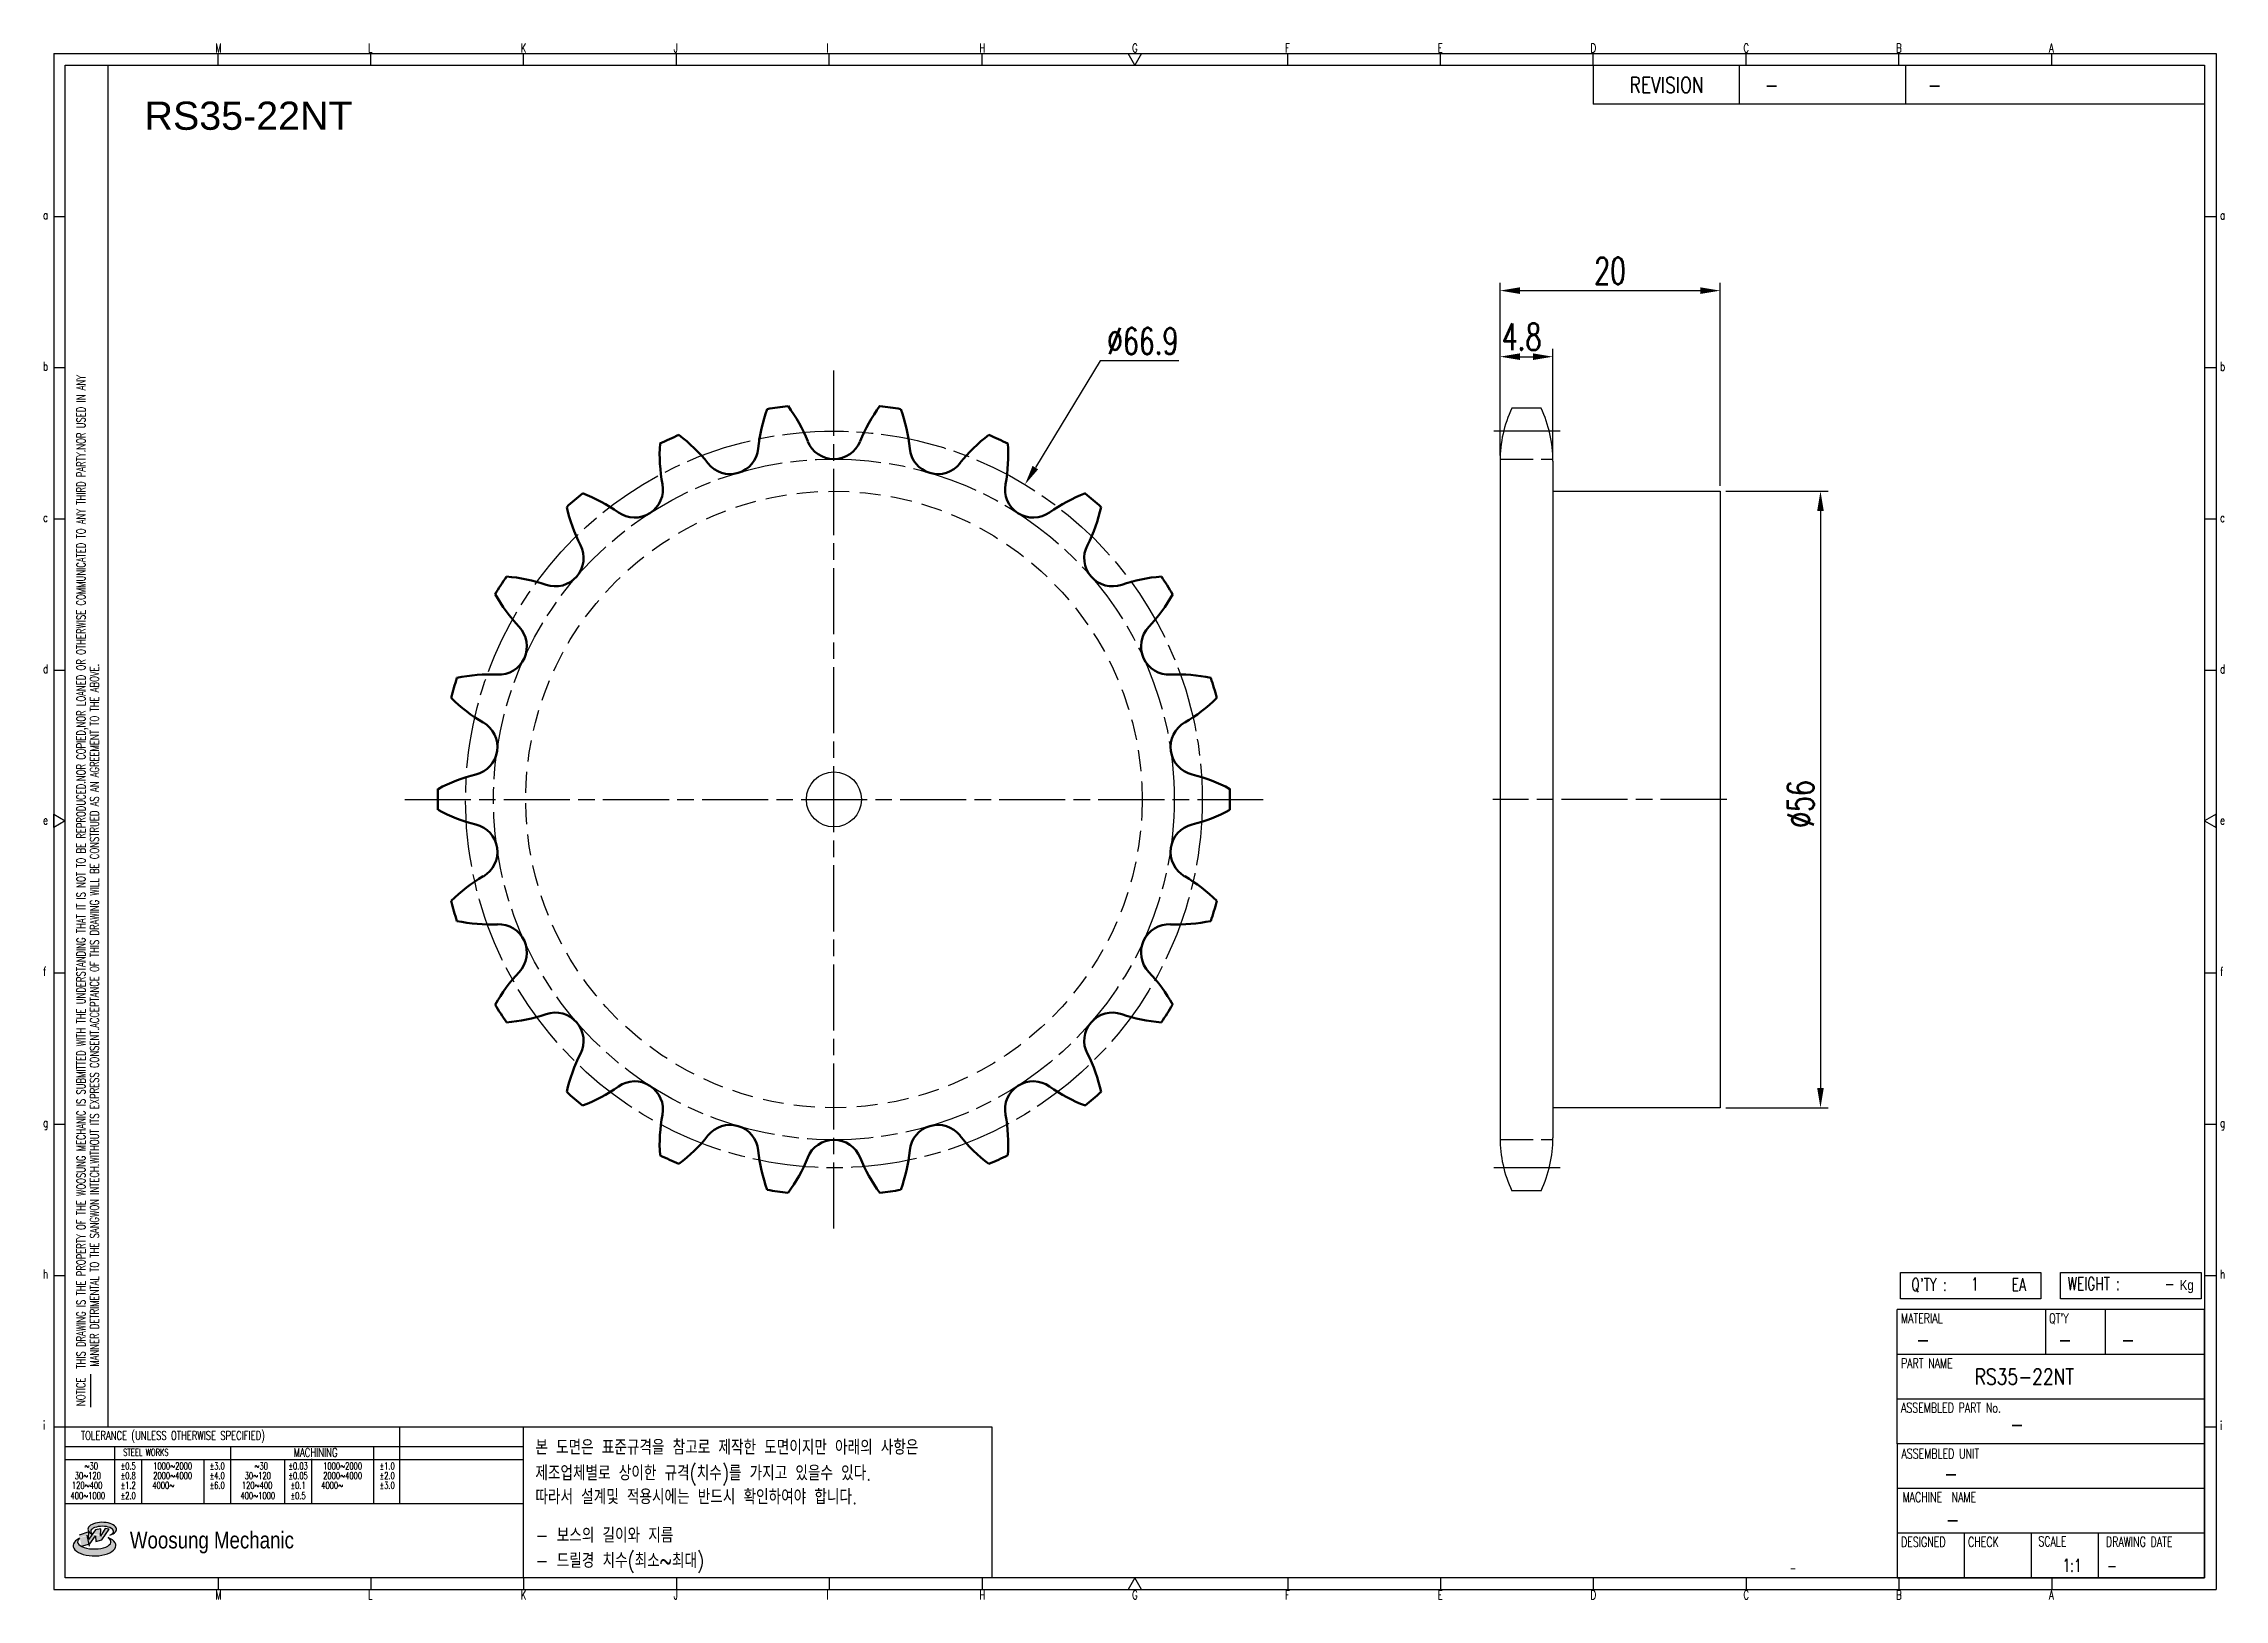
# Model space of a CAD drawing. Header units: millimetres. Extents: x -44811 to -44613, y 1097 to 1238.
import ezdxf
from ezdxf.enums import TextEntityAlignment as Align

# ---------------------------------------------------------------- set-up
doc = ezdxf.new("R2010")
doc.units = ezdxf.units.MM
for name, pattern in [('AM_ISO02W050', [7.5, 6, -1.5]), ('AM_ISO02W050x2', [3.75, 3, -0.75]), ('AM_ISO08W050', [18, 12, -1.5, 3, -1.5]), ('AM_ISO08W050x2', [9, 6, -0.75, 1.5, -0.75]), ('HIDDEN', [9.525, 6.35, -3.175])]:
    doc.linetypes.add(name, pattern=pattern)
for name, color, linetype, lineweight in [('AM_0N', 7, 'Continuous', 50), ('AM_3N', 6, 'AM_ISO02W050', 25), ('AM_7', 4, 'AM_ISO08W050', 25), ('AM_7N', 4, 'AM_ISO08W050', 25)]:
    doc.layers.add(name, color=color, linetype=linetype, lineweight=lineweight)
for name, color, linetype in [('HL', 2, 'HIDDEN'), ('TITLE', 7, 'Continuous'), ('도면레이아웃', 7, 'Continuous')]:
    doc.layers.add(name, color=color, linetype=linetype)
doc.styles.add('HAN', font='ROMANS.shx', dxfattribs={"width": 0.7, "bigfont": 'whgtxt.shx'})
doc.styles.add('HKD_ST2', font='romans.shx', dxfattribs={"width": 0.7, "height": 4, "bigfont": '@extfont2.shx'})
doc.styles.add('HSG', font='SIMPLEX.shx', dxfattribs={"width": 0.7, "bigfont": 'HSG.shx'})
doc.styles.add('ROMANS', font='romans.shx', dxfattribs={"width": 0.7, "bigfont": 'whgtxt.shx'})
doc.styles.add('SLDTEXTSTYLE4', font='arial.ttf', dxfattribs={"width": 0.8})
doc.styles.get("Standard").update_dxf_attribs({"font": 'arial.ttf'})
doc.dimstyles.new('APP3', dxfattribs={"dimtxt": 2.4, "dimasz": 1.8, "dimexe": 0.7, "dimexo": 0.5, "dimgap": 0.6, "dimtad": 1, "dimtoh": 1, "dimdec": 1, "dimrnd": 0.01, "dimzin": 9, "dimdsep": 46, "dimtxsty": 'HSG', "dimcen": 0, "dimclrd": 1, "dimclre": 1, "dimclrt": 256, "dimazin": 2, "dimtp": 1, "dimtm": 1, "dimtfac": 0.5, "dimtdec": 1, "dimtofl": 0, "dimtmove": 0, "dimatfit": 3, "dimfxl": 0, "dimtvp": 1, "dimtolj": 2, "dimlwd": -1, "dimlwe": -1, "dimarcsym": 0})
doc.dimstyles.new('APP3$0', dxfattribs={"dimtxt": 2.4, "dimasz": 1.8, "dimexe": 0.7, "dimexo": 0.5, "dimgap": 0.6, "dimtad": 1, "dimtoh": 1, "dimdec": 1, "dimrnd": 0.01, "dimzin": 9, "dimdsep": 46, "dimtxsty": 'HSG', "dimcen": 0, "dimclrd": 1, "dimclre": 1, "dimclrt": 256, "dimazin": 2, "dimtp": 1, "dimtm": 1, "dimtfac": 0.5, "dimtdec": 1, "dimtofl": 0, "dimtmove": 0, "dimatfit": 3, "dimfxl": 0, "dimtvp": 1, "dimtolj": 2, "dimlwd": -1, "dimlwe": -1, "dimarcsym": 0})

# ---------------------------------------------------------------- blocks, each defined once
blk = doc.blocks.new('SUYWSHJH')
at = {"layer": '도면레이아웃'}
h = blk.add_hatch(color=10, dxfattribs=at)
h.paths.add_polyline_path([(1.544, 35.177), (1.554, 34.966), (1.779, 35.034), (2.054, 35.422), (1.908, 35.446), (1.728, 35.167), (1.741, 35.439), (1.547, 35.405), (1.292, 35.041), (1.295, 35.33), (0.943, 35.208), (1.03, 34.8), (1.336, 34.885)])
edge = h.paths.add_edge_path()
edge.add_ellipse((1.795, 35.421), major_axis=(-0.53, 0), ratio=0.487785, start_angle=122.36065, end_angle=403.39574)
edge.add_line((1.411, 35.244), (1.419, 35.261))
edge.add_ellipse((1.798, 35.344), major_axis=(-0.423, 0), ratio=0.444396, start_angle=131.58977, end_angle=386.19408, ccw=False)
edge = h.paths.add_edge_path()
edge.add_ellipse((1.512, 34.815), major_axis=(-0.793, 0), ratio=0.480113, start_angle=314.67633, end_angle=590.85213)
edge.add_ellipse((1.501, 34.958), major_axis=(-0.62, 0), ratio=0.43311, start_angle=331.7024, end_angle=574.42495, ccw=False)
for p, q in [((0, 90.118), (80.15, 90.118)), ((0, 90.118), (0, 33.191)), ((6.089, 89.693), (6.089, 90.118)), ((11.753, 89.693), (11.753, 90.118)), ((17.418, 89.693), (17.418, 90.118)), ((23.082, 89.693), (23.082, 90.118)), ((28.746, 89.693), (28.746, 90.118)), ((34.411, 89.693), (34.411, 90.118)), ((45.739, 89.693), (45.739, 90.118)), ((51.404, 89.693), (51.404, 90.118)), ((57.068, 89.693), (57.068, 90.118)), ((62.732, 89.693), (62.732, 90.118)), ((68.397, 89.693), (68.397, 90.118)), ((74.061, 89.693), (74.061, 90.118)), ((80.15, 90.118), (80.15, 33.191)), ((0, 84.085), (0.425, 84.085)), ((79.725, 84.085), (80.15, 84.085)), ((0, 78.478), (0.425, 78.478)), ((79.725, 78.478), (80.15, 78.478)), ((0, 72.87), (0.425, 72.87)), ((79.725, 72.87), (80.15, 72.87)), ((0, 67.262), (0.425, 67.262)), ((79.725, 67.262), (80.15, 67.262)), ((0, 56.047), (0.425, 56.047)), ((79.725, 56.047), (80.15, 56.047)), ((0, 50.439), (0.425, 50.439)), ((79.725, 50.439), (80.15, 50.439)), ((0, 44.832), (0.425, 44.832)), ((79.725, 44.832), (80.15, 44.832)), ((1.377, 39.947), (1.377, 41.174)), ((0, 39.224), (0.425, 39.224)), ((79.725, 39.224), (80.15, 39.224)), ((0, 33.191), (80.15, 33.191)), ((6.089, 33.616), (6.089, 33.191)), ((11.753, 33.616), (11.753, 33.191)), ((17.418, 33.616), (17.418, 33.191)), ((23.082, 33.616), (23.082, 33.191)), ((28.746, 33.616), (28.746, 33.191)), ((34.411, 33.616), (34.411, 33.191)), ((45.739, 33.616), (45.739, 33.191)), ((51.404, 33.616), (51.404, 33.191)), ((57.068, 33.616), (57.068, 33.191)), ((62.732, 33.616), (62.732, 33.191)), ((68.397, 33.616), (68.397, 33.191)), ((74.061, 33.616), (74.061, 33.191))]:
    blk.add_line(p, q)
at = {"color": 2}
for p, q in [((2.017, 39.224), (2.017, 89.693)), ((0.425, 39.224), (17.418, 39.224)), ((12.816, 39.224), (12.816, 36.382)), ((17.418, 33.616), (17.418, 39.224)), ((0.425, 38.487), (17.418, 38.487)), ((0.425, 38.012), (17.418, 38.012)), ((2.257, 38.487), (2.257, 36.382)), ((3.257, 38.012), (3.257, 36.382)), ((5.557, 38.012), (5.557, 36.382)), ((6.557, 38.5), (6.557, 36.382)), ((8.557, 38.012), (8.557, 36.382)), ((9.557, 38.026), (9.557, 36.382)), ((11.857, 38.487), (11.857, 36.382)), ((0.425, 36.382), (17.418, 36.382))]:
    blk.add_line(p, q, dxfattribs=at)
at = {"color": 6, "ltscale": 0.5}
for p, q in [((57.068, 89.693), (57.068, 88.246)), ((62.47, 89.693), (62.47, 88.246)), ((68.635, 89.693), (68.635, 88.246)), ((79.725, 88.246), (57.068, 88.246)), ((68.336, 38.59), (68.336, 43.563)), ((79.725, 43.563), (68.336, 43.563)), ((73.827, 43.563), (73.827, 41.905)), ((76.037, 43.563), (76.037, 41.905)), ((79.725, 38.59), (79.725, 43.563)), ((79.725, 41.905), (68.336, 41.905)), ((79.725, 40.248), (68.336, 40.248)), ((68.336, 38.59), (68.336, 33.616)), ((79.725, 38.59), (68.336, 38.59)), ((79.725, 33.616), (79.725, 38.59)), ((79.725, 36.932), (68.336, 36.932)), ((79.725, 35.274), (68.336, 35.274)), ((70.822, 33.616), (70.822, 35.274)), ((73.309, 33.616), (73.309, 35.274)), ((75.796, 33.616), (75.796, 35.274)), ((68.336, 33.616), (79.725, 33.616))]:
    blk.add_line(p, q, dxfattribs=at)
for points in [[(40.075, 89.693), (39.83, 90.118), (40.32, 90.118)], [(0.425, 89.693), (79.725, 89.693), (79.725, 33.616), (0.425, 33.616)], [(0.425, 61.679), (0, 61.433), (0, 61.924)], [(79.725, 61.679), (80.15, 61.433), (80.15, 61.924)], [(40.075, 33.616), (39.83, 33.191), (40.32, 33.191)]]:
    blk.add_lwpolyline(points, close=True)
at = {"layer": 'TITLE', "color": 20}
for p, q in [((68.449, 43.961), (68.449, 44.936)), ((68.449, 44.936), (73.654, 44.936)), ((73.654, 44.936), (73.654, 43.961)), ((74.39, 43.961), (74.39, 44.936)), ((74.39, 44.936), (79.595, 44.936)), ((79.595, 44.936), (79.595, 43.961)), ((73.654, 43.961), (68.449, 43.961)), ((79.595, 43.961), (74.39, 43.961))]:
    blk.add_line(p, q, dxfattribs=at)
at = {"layer": '도면레이아웃'}
for p, q in [((1.295, 35.33), (0.943, 35.208)), ((1.03, 34.8), (1.336, 34.885)), ((1.224, 35.208), (1.311, 34.8)), ((1.224, 35.208), (1.224, 35.208)), ((1.547, 35.405), (1.292, 35.041)), ((1.292, 35.041), (1.295, 35.33)), ((1.336, 34.885), (1.544, 35.177)), ((1.419, 35.261), (1.411, 35.244)), ((1.544, 35.177), (1.554, 34.966)), ((1.741, 35.439), (1.547, 35.405)), ((1.554, 34.966), (1.779, 35.034)), ((1.908, 35.446), (1.728, 35.167)), ((1.728, 35.167), (1.741, 35.439)), ((1.779, 35.034), (2.054, 35.422)), ((2.054, 35.422), (1.908, 35.446))]:
    blk.add_line(p, q, dxfattribs=at)
for centre, major_axis, ratio, start_param, end_param in [((1.795, 35.421), (-0.53, 0), 0.487785, 2.135596, 7.040584), ((1.512, 34.815), (-0.793, 0), 0.480113, 5.492138, 10.312315), ((1.501, 34.958), (-0.62, 0), 0.43311, 5.789299, 10.025607), ((1.798, 35.344), (-0.423, 0), 0.444396, 2.296675, 6.740358)]:
    blk.add_ellipse(centre, major_axis=major_axis, ratio=ratio, start_param=start_param, end_param=end_param, dxfattribs=at)
at = {"color": 4, "style": 'HKD_ST2', "width": 0.7}
for s, p in [('M', (5.988, 90.164)), ('L', (11.652, 90.164)), ('K', (17.316, 90.164)), ('J', (22.981, 90.164)), ('I', (28.645, 90.164)), ('H', (34.309, 90.164)), ('G', (39.974, 90.164)), ('F', (45.638, 90.164)), ('E', (51.302, 90.164)), ('D', (56.967, 90.164)), ('C', (62.631, 90.164)), ('B', (68.295, 90.164)), ('A', (73.96, 90.164)), ('a', (-0.395, 83.976)), ('a', (80.305, 83.97)), ('b', (-0.395, 78.368)), ('b', (80.305, 78.362)), ('c', (-0.395, 72.76)), ('c', (80.305, 72.754)), ('d', (-0.395, 67.153)), ('d', (80.305, 67.147)), ('e', (-0.395, 61.545)), ('e', (80.305, 61.539)), ('f', (-0.395, 55.937)), ('f', (80.305, 55.931)), ('g', (-0.395, 50.33)), ('g', (80.305, 50.324)), ('h', (-0.395, 44.722)), ('h', (80.305, 44.716)), ('i', (-0.395, 39.114)), ('i', (80.305, 39.108)), ('M', (5.988, 32.824)), ('L', (11.652, 32.824)), ('K', (17.316, 32.824)), ('J', (22.981, 32.824)), ('I', (28.645, 32.824)), ('H', (34.309, 32.824)), ('G', (39.974, 32.824)), ('F', (45.638, 32.824)), ('E', (51.302, 32.824)), ('D', (56.967, 32.824)), ('C', (62.631, 32.824)), ('B', (68.295, 32.824)), ('A', (73.96, 32.824))]:
    blk.add_text(s, height=0.326, dxfattribs=at).set_placement(p)
for s, height, style, width, p in [('REVISION', 0.5806, 'HAN', 0.8, (58.415, 88.664)), ('-', 0.581, 'HAN', 0.8, (63.426, 88.664)), ('-', 0.581, 'HAN', 0.8, (69.468, 88.664)), ("Q'TY : ", 0.4746, 'HKD_ST2', 0.7, (68.857, 44.253)), ('1', 0.475, 'HKD_ST2', 0.7, (71.071, 44.275)), ('EA', 0.4746, 'HKD_ST2', 0.7, (72.578, 44.253)), ('WEIGHT : ', 0.4746, 'HKD_ST2', 0.7, (74.65, 44.286)), ('-', 0.581, 'HAN', 0.8, (69.029, 42.157)), ('-', 0.581, 'HAN', 0.8, (74.289, 42.157)), ('-', 0.581, 'HAN', 0.8, (76.623, 42.157)), ('-', 0.581, 'HAN', 0.8, (72.515, 39.013)), ('-', 0.581, 'HAN', 0.8, (70.067, 37.189)), ('-', 0.581, 'HAN', 0.8, (70.126, 35.48)), ('1:1', 0.4746, 'HKD_ST2', 0.7, (74.458, 33.848)), ('-', 0.475, 'HKD_ST2', 0.7, (76.112, 33.837))]:
    blk.add_text(s, height=height, dxfattribs=dict(style=style, width=width)).set_placement(p)
at = {"color": 1, "style": 'HKD_ST2', "width": 0.7}
for s, p in [(' THIS DRAWING IS THE PROPERTY OF THE WOOSUNG MECHANIC IS SUBMITTED WITH THE UNDERSTANDING THAT IT IS NOT TO BE REPRODUCED.NOR COPIED,NOR LOANED OR OTHERWISE COMMUNICATED TO ANY THIRD PARTY.NOR USED IN ANY', (1.173, 41.217)), ('MANNER DETRIMENTAL TO THE SANGWON INTECH.WITHOUT ITS EXPRESS CONSENT.ACCEPTANCE OF THIS DRAWING WILL BE CONSTRUED AS AN AGREEMENT TO THE ABOVE.', (1.672, 41.447))]:
    blk.add_text(s, height=0.326266, rotation=90, dxfattribs=at).set_placement(p)
at = {"style": 'HKD_ST2', "width": 0.7}
blk.add_text('-', height=0.475, dxfattribs=at).set_placement((78.613, 44.286), align=Align.RIGHT)
at = {"color": 4, "style": 'HKD_ST2', "width": 0.7}
for s, height, p in [('MATERIAL', 0.3651, (68.474, 43.425)), ("QT'Y", 0.3651, (73.965, 43.425)), ('PART NAME', 0.3651, (68.474, 41.756)), ('ASSEMBLED PART No.', 0.36511, (68.474, 40.109)), ('ASSEMBLED UNIT', 0.36511, (68.49, 38.408)), ('MACHINE  NAME', 0.36511, (68.532, 36.794)), ('DESIGNED', 0.3651, (68.474, 35.136)), ('CHECK', 0.3651, (70.961, 35.136)), ('SCALE', 0.3651, (73.566, 35.153)), ('DRAWING DATE', 0.36511, (76.071, 35.141))]:
    blk.add_text(s, height=height, dxfattribs=at).set_placement(p, align=Align.TOP_LEFT)
at = {"style": 'HKD_ST2', "width": 0.7}
blk.add_text('NOTICE', height=0.3263, rotation=90, dxfattribs=at).set_placement((1.163, 39.988))
for s, height, style, width, p in [('TOLERANCE (UNLESS OTHERWISE SPECIFIED)', 0.32627, 'HKD_ST2', 0.7, (4.417, 38.896)), ('-', 0.326, 'ROMANS', 0.65, (64.469, 33.975))]:
    blk.add_text(s, height=height, dxfattribs=dict(style=style, width=width)).set_placement(p, align=Align.MIDDLE_CENTER)
at = {"color": 4, "style": 'HKD_ST2', "width": 0.7}
for s, height, p in [('STEEL WORKS', 0.26101, (3.416, 38.268)), ('MACHINING', 0.3263, (9.707, 38.27)), ('%%P0.5', 0.261, (2.757, 37.762)), ('%%P0.8', 0.261, (2.757, 37.411)), ('%%P3.0', 0.261, (6.057, 37.762)), ('%%P4.0', 0.261, (6.057, 37.411)), ('%%P0.03', 0.261, (9.057, 37.762)), ('%%P0.05', 0.261, (9.057, 37.411)), ('%%P1.0', 0.261, (12.357, 37.762)), ('%%P2.0', 0.261, (12.357, 37.411)), ('%%P1.2', 0.261, (2.757, 37.045)), ('%%P2.0', 0.261, (2.757, 36.67)), ('%%P6.0', 0.261, (6.057, 37.045)), ('%%P0.1', 0.261, (9.057, 37.045)), ('%%P0.5', 0.261, (9.057, 36.67)), ('%%P3.0', 0.261, (12.357, 37.045))]:
    blk.add_text(s, height=height, dxfattribs=at).set_placement(p, align=Align.MIDDLE)
for s, height, p in [('30%%126120', 0.261, (1.263, 37.411)), ('%%12630', 0.261, (1.389, 37.762)), ('2000%%1264000', 0.26101, (4.407, 37.411)), ('1000%%1262000', 0.26101, (4.407, 37.762)), ('30%%126120', 0.261, (7.563, 37.411)), ('%%12630', 0.261, (7.689, 37.762)), ('2000%%1264000', 0.26101, (10.707, 37.411)), ('1000%%1262000', 0.26101, (10.707, 37.762)), ('400%%1261000', 0.26101, (1.263, 36.67)), ('120%%126400', 0.26101, (1.237, 37.045)), ('4000%%126', 0.261, (4.061, 37.045)), ('400%%1261000', 0.26101, (7.563, 36.67)), ('120%%126400', 0.26101, (7.537, 37.045)), ('4000%%126', 0.261, (10.321, 37.045))]:
    blk.add_text(s, height=height, dxfattribs=at).set_placement(p, align=Align.MIDDLE_CENTER)
at = {"color": 1, "style": 'SLDTEXTSTYLE4', "width": 0.8}
blk.add_text('Woosung Mechanic', height=0.61957, dxfattribs=at).set_placement((2.822, 34.711))
at = {"layer": 'TITLE', "width": 0.8}
blk.add_text('Kg', height=0.3789, dxfattribs=at).set_placement((78.807, 44.286))
blk = doc.blocks.new('*D227')
at = {"color": 1, "transparency": 16777216}
for p, q in [((-44678.64, 1200.56), (-44678.64, 1210.24)), ((-44676.84, 1209.54), (-44675.64, 1209.54)), ((-44673.84, 1200.56), (-44673.84, 1210.24))]:
    blk.add_line(p, q, dxfattribs=at)
for points in [[(-44676.84, 1209.84), (-44676.84, 1209.24), (-44678.64, 1209.54)], [(-44675.64, 1209.84), (-44675.64, 1209.24), (-44673.84, 1209.54)]]:
    blk.add_solid(points, dxfattribs=at)
at = {"layer": 'Defpoints', "color": 0, "transparency": 16777216}
for p in [(-44673.84, 1209.54), (-44678.64, 1200.06), (-44673.84, 1200.06)]:
    blk.add_point(p, dxfattribs=at)
at = {"transparency": 16777216, "insert": (-44676.68, 1211.34), "char_height": 2.4, "attachment_point": 5, "style": 'HSG'}
blk.add_mtext('\\A2;4.8', dxfattribs=at)
blk = doc.blocks.new('*D228')
at = {"color": 1, "transparency": 16777216}
for p, q in [((-44678.64, 1200.56), (-44678.64, 1216.24)), ((-44676.84, 1215.54), (-44660.44, 1215.54)), ((-44658.64, 1197.82), (-44658.64, 1216.24))]:
    blk.add_line(p, q, dxfattribs=at)
for points in [[(-44676.84, 1215.84), (-44676.84, 1215.24), (-44678.64, 1215.54)], [(-44660.44, 1215.84), (-44660.44, 1215.24), (-44658.64, 1215.54)]]:
    blk.add_solid(points, dxfattribs=at)
at = {"layer": 'Defpoints', "color": 0, "transparency": 16777216}
for p in [(-44658.64, 1215.54), (-44678.64, 1200.06), (-44658.64, 1197.32)]:
    blk.add_point(p, dxfattribs=at)
at = {"transparency": 16777216, "insert": (-44668.64, 1217.34), "char_height": 2.4, "attachment_point": 5, "style": 'HSG'}
blk.add_mtext('\\A2;20', dxfattribs=at)
blk = doc.blocks.new('*D229')
at = {"color": 1, "transparency": 16777216}
for p, q in [((-44658.14, 1197.32), (-44648.83, 1197.32)), ((-44649.53, 1195.52), (-44649.53, 1143.12)), ((-44658.14, 1141.32), (-44648.83, 1141.32))]:
    blk.add_line(p, q, dxfattribs=at)
for points in [[(-44649.83, 1195.52), (-44649.23, 1195.52), (-44649.53, 1197.32)], [(-44649.83, 1143.12), (-44649.23, 1143.12), (-44649.53, 1141.32)]]:
    blk.add_solid(points, dxfattribs=at)
at = {"layer": 'Defpoints', "color": 0, "transparency": 16777216}
for p in [(-44658.64, 1197.32), (-44658.64, 1141.32), (-44649.53, 1141.32)]:
    blk.add_point(p, dxfattribs=at)
at = {"transparency": 16777216, "insert": (-44651.33, 1168.91), "char_height": 2.4, "attachment_point": 5, "rotation": 90, "style": 'HSG'}
blk.add_mtext('\\A2;%%c56', dxfattribs=at)
blk = doc.blocks.new('*D230')
at = {"color": 1, "transparency": 16777216}
for p, q in [((-44714.97, 1209.16), (-44720.85, 1199.47)), ((-44707.81, 1209.16), (-44714.97, 1209.16))]:
    blk.add_line(p, q, dxfattribs=at)
blk.add_solid([(-44721.11, 1199.62), (-44720.6, 1199.31), (-44721.79, 1197.93)], dxfattribs=at)
at = {"layer": 'Defpoints', "color": 0, "transparency": 16777216}
for p in [(-44721.79, 1197.93), (-44756.51, 1140.71)]:
    blk.add_point(p, dxfattribs=at)
at = {"transparency": 16777216, "insert": (-44711.09, 1210.96), "char_height": 2.4, "attachment_point": 5, "style": 'HSG'}
blk.add_mtext('\\A2;∅66.9', dxfattribs=at)

msp = doc.modelspace()

# ---------------------------------------------------------------- linework, layer by layer
for p, q in [((-44674.91, 1204.86), (-44677.57, 1204.86)), ((-44678.64, 1200.06), (-44678.64, 1138.58)), ((-44673.84, 1200.06), (-44673.84, 1138.58)), ((-44674.91, 1133.78), (-44677.57, 1133.78))]:
    msp.add_line(p, q)
msp.add_lwpolyline([(-44673.84, 1197.32), (-44658.64, 1197.32), (-44658.64, 1141.32), (-44673.84, 1141.32)])
at = {"color": 4}
msp.add_lwpolyline([(-44767.34, 1112.34), (-44724.79, 1112.34), (-44724.79, 1098.6), (-44767.34, 1098.6)], close=True, dxfattribs=at)
msp.add_circle((-44739.15, 1169.32), 2.5)
for centre, start, end in [((-44667.34, 1200.06), 154.8633, 180), ((-44685.14, 1200.06), 0, 25.1367), ((-44667.34, 1138.58), 180, 205.1367), ((-44685.14, 1138.58), 334.8633, 0)]:
    msp.add_arc(centre, 11.3, start, end)
at = {"layer": 'AM_0N'}
for centre, radius, start, end in [((-44731.47, 1199.75), 14.63, 159.864, 174.3182), ((-44739.15, 1169.32), 35.98, 96.6676, 99.6961), ((-44755.08, 1196.36), 14.63, 22.0455, 36.4997), ((-44723.21, 1196.36), 14.63, 143.5003, 157.9545), ((-44739.15, 1169.32), 35.98, 80.3039, 83.3324), ((-44746.82, 1199.75), 14.63, 5.6818, 20.136), ((-44740.35, 1200.68), 14.63, 176.2276, 190.6818), ((-44739.15, 1169.32), 35.98, 113.0312, 116.0597), ((-44762.06, 1190.77), 14.63, 38.4091, 52.8633), ((-44748.58, 1201.45), 2.57, 218.4091, 354.3182), ((-44739.15, 1202.81), 2.57, 202.0455, 337.9545), ((-44729.71, 1201.45), 2.57, 185.6818, 321.5909), ((-44716.24, 1190.77), 14.63, 127.1367, 141.5909), ((-44739.15, 1169.32), 35.98, 63.9403, 66.9688), ((-44737.94, 1200.68), 14.63, 349.3182, 3.7724), ((-44739.15, 1169.32), 35.98, 129.3948, 132.4233), ((-44767.17, 1183.45), 14.63, 54.7727, 69.2269), ((-44757.25, 1197.49), 2.57, 234.7727, 10.6818), ((-44721.04, 1197.49), 2.57, 169.3182, 305.2273), ((-44711.12, 1183.45), 14.63, 110.7731, 125.2273), ((-44739.15, 1169.32), 35.98, 47.5767, 50.6052), ((-44749.14, 1199.07), 14.63, 192.5912, 207.0455), ((-44729.15, 1199.07), 14.63, 332.9545, 347.4088), ((-44764.46, 1191.25), 2.57, 251.1364, 27.0455), ((-44713.84, 1191.25), 2.57, 152.9545, 288.8636), ((-44739.15, 1169.32), 35.98, 145.7585, 148.787), ((-44770.02, 1174.98), 14.63, 71.1364, 85.5906), ((-44708.28, 1174.98), 14.63, 94.4094, 108.8636), ((-44739.15, 1169.32), 35.98, 31.213, 34.2415), ((-44757.12, 1195.05), 14.63, 208.9549, 223.4091), ((-44721.17, 1195.05), 14.63, 316.5909, 331.0451), ((-44769.61, 1183.23), 2.57, 267.5, 43.4091), ((-44708.68, 1183.23), 2.57, 136.5909, 272.5), ((-44739.15, 1169.32), 35.98, 162.1221, 165.1506), ((-44770.36, 1166.05), 14.63, 87.5, 101.9542), ((-44707.93, 1166.05), 14.63, 78.0458, 92.5), ((-44739.15, 1169.32), 35.98, 14.8494, 17.8779), ((-44763.64, 1188.94), 14.63, 225.3185, 239.7727), ((-44714.65, 1188.94), 14.63, 300.2273, 314.6815), ((-44772.29, 1174.09), 2.57, 283.8636, 59.7727), ((-44706, 1174.09), 2.57, 120.2273, 256.1364), ((-44768.17, 1157.39), 14.63, 103.8636, 118.3178), ((-44710.12, 1157.39), 14.63, 61.6822, 76.1364), ((-44739.15, 1169.32), 35.98, 178.4858, 181.5142), ((-44739.15, 1169.32), 35.98, 358.4858, 1.5142), ((-44768.17, 1181.25), 14.63, 241.6822, 256.1364), ((-44772.29, 1164.55), 2.57, 300.2273, 76.1364), ((-44706, 1164.55), 2.57, 103.8636, 239.7727), ((-44710.12, 1181.25), 14.63, 283.8636, 298.3178), ((-44763.64, 1149.7), 14.63, 120.2273, 134.6815), ((-44714.65, 1149.7), 14.63, 45.3185, 59.7727), ((-44739.15, 1169.32), 35.98, 194.8494, 197.8779), ((-44739.15, 1169.32), 35.98, 342.1221, 345.1506), ((-44770.36, 1172.59), 14.63, 258.0458, 272.5), ((-44769.61, 1155.41), 2.57, 316.5909, 92.5), ((-44708.68, 1155.41), 2.57, 87.5, 223.4091), ((-44707.93, 1172.59), 14.63, 267.5, 281.9542), ((-44757.12, 1143.59), 14.63, 136.5909, 151.0451), ((-44721.17, 1143.59), 14.63, 28.9549, 43.4091), ((-44739.15, 1169.32), 35.98, 211.213, 214.2415), ((-44770.02, 1163.66), 14.63, 274.4094, 288.8636), ((-44764.46, 1147.39), 2.57, 332.9545, 108.8636), ((-44713.84, 1147.39), 2.57, 71.1364, 207.0455), ((-44708.28, 1163.66), 14.63, 251.1364, 265.5906), ((-44739.15, 1169.32), 35.98, 325.7585, 328.787), ((-44749.14, 1139.57), 14.63, 152.9545, 167.4088), ((-44729.15, 1139.57), 14.63, 12.5912, 27.0455), ((-44767.17, 1155.19), 14.63, 290.7731, 305.2273), ((-44757.25, 1141.15), 2.57, 349.3182, 125.2273), ((-44721.04, 1141.15), 2.57, 54.7727, 190.6818), ((-44711.12, 1155.19), 14.63, 234.7727, 249.2269), ((-44739.15, 1169.32), 35.98, 227.5767, 230.6052), ((-44739.15, 1169.32), 35.98, 309.3948, 312.4233), ((-44740.35, 1137.96), 14.63, 169.3182, 183.7724), ((-44748.58, 1137.19), 2.57, 5.6818, 141.5909), ((-44729.71, 1137.19), 2.57, 38.4091, 174.3182), ((-44737.94, 1137.96), 14.63, 356.2276, 10.6818), ((-44762.06, 1147.87), 14.63, 307.1367, 321.5909), ((-44731.47, 1138.89), 14.63, 185.6818, 200.136), ((-44739.15, 1135.83), 2.57, 22.0455, 157.9545), ((-44746.82, 1138.89), 14.63, 339.864, 354.3182), ((-44716.24, 1147.87), 14.63, 218.4091, 232.8633), ((-44739.15, 1169.32), 35.98, 243.9403, 246.9688), ((-44755.08, 1142.28), 14.63, 323.5003, 337.9545), ((-44723.21, 1142.28), 14.63, 202.0455, 216.4997), ((-44739.15, 1169.32), 35.98, 293.0312, 296.0597), ((-44739.15, 1169.32), 35.98, 260.3039, 263.3324), ((-44739.15, 1169.32), 35.98, 276.6676, 279.6961)]:
    msp.add_arc(centre, radius, start, end, dxfattribs=at)
at = {"layer": 'AM_3N', "linetype": 'AM_ISO02W050x2'}
for p, q in [((-44678.64, 1200.22), (-44673.85, 1200.22)), ((-44678.64, 1138.42), (-44673.85, 1138.42))]:
    msp.add_line(p, q, dxfattribs=at)
at = {"layer": 'AM_7', "linetype": 'AM_ISO08W050x2'}
for p, q in [((-44673.19, 1202.78), (-44679.3, 1202.78)), ((-44658.05, 1169.32), (-44679.3, 1169.32)), ((-44673.19, 1135.86), (-44679.3, 1135.86))]:
    msp.add_line(p, q, dxfattribs=at)
for radius in [33.46, 30.92]:
    msp.add_circle((-44739.15, 1169.32), radius, dxfattribs=at)
at = {"layer": 'AM_7N', "linetype": 'AM_ISO08W050x2'}
for p, q in [((-44739.15, 1130.34), (-44739.15, 1208.3)), ((-44778.13, 1169.32), (-44700.16, 1169.32))]:
    msp.add_line(p, q, dxfattribs=at)
at = {"layer": 'HL', "ltscale": 0.3}
msp.add_circle((-44739.15, 1169.32), 28, dxfattribs=at)

# ---------------------------------------------------------------- block references
at = {"xscale": 2.450664425596908, "yscale": 2.450664425596908, "zscale": 2.450664425596908}
msp.add_blockref('SUYWSHJH', (-44810.02, 1016.22), dxfattribs=at)

# ---------------------------------------------------------------- texts
at = {"color": 2}
msp.add_text('RS35-22NT', height=2.561, dxfattribs=at).set_placement((-44801.77, 1230.15))
at = {"style": 'HAN', "width": 0.8}
msp.add_text('RS35-22NT', height=1.423, dxfattribs=at).set_placement((-44635.52, 1116.17))
at = {"color": 4, "style": 'HAN', "width": 0.8}
for s, p in [('본 도면은 표준규격을 참고로 제작한 도면이지만 아래의 사항은', (-44766.27, 1109.8)), ('제조업체별로 상이한 규격(치수)를 가지고 있을수 있다.', (-44766.27, 1107.46)), ('따라서 설계및 적용시에는 반드시 확인하여야 합니다.', (-44766.27, 1105.3)), ('- 보스의 길이와 지름', (-44766.27, 1101.81)), ('- 드릴경 치수(최소~최대)', (-44766.27, 1099.51))]:
    msp.add_text(s, height=1.3463, dxfattribs=at).set_placement(p)

# ---------------------------------------------------------------- dimensions: what is measured, and where the dimension line sits
dim = msp.add_linear_dim(base=(-44658.64, 1215.54), p1=(-44678.64, 1200.06), p2=(-44658.64, 1197.32), dimstyle='APP3$0')
dim.commit()
dim.dimension.update_dxf_attribs({"geometry": '*D228', "text_midpoint": (-44668.64, 1217.34)})
dim = msp.add_diameter_dim_2p(p1=(-44756.51, 1140.71), p2=(-44721.79, 1197.93), dimstyle='APP3')
dim.commit()
dim.dimension.update_dxf_attribs({"geometry": '*D230', "text_midpoint": (-44711.09, 1209.16), "dimtype": 163})
dim = msp.add_linear_dim(base=(-44673.84, 1209.54), p1=(-44678.64, 1200.06), p2=(-44673.84, 1200.06), dimstyle='APP3$0')
dim.commit()
dim.dimension.update_dxf_attribs({"geometry": '*D227', "text_midpoint": (-44676.68, 1209.54), "dimtype": 160})
dim = msp.add_linear_dim(base=(-44649.53, 1141.32), p1=(-44658.64, 1197.32), p2=(-44658.64, 1141.32), angle=90, text='%%c<>', dimstyle='APP3$0')
dim.commit()
dim.dimension.update_dxf_attribs({"geometry": '*D229', "text_midpoint": (-44649.53, 1168.91), "dimtype": 160})

doc.saveas('drawing.dxf')
